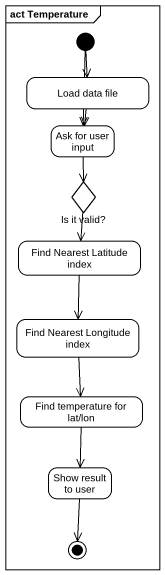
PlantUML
@startuml
mainframe act Temperature
hide empty description
state "Load data file" as Load_data_file
state "Ask for user input" as Ask_for_user_input
state "Is it valid?" as Is_it_valid <<choice>>
state "Find Nearest Latitude index" as Find_Nearest_Latitude_index
state "Find Nearest Longitude index" as Find_Nearest_Longitude_index
state "Find temperature for lat/lon" as Find_temperature_for_lat_lon
state "Show result to user" as Show_result_to_user
[*] --> Load_data_file
[*] --> Ask_for_user_input
Load_data_file --> Ask_for_user_input
Ask_for_user_input --> Is_it_valid
Is_it_valid --> Find_Nearest_Latitude_index
Find_Nearest_Latitude_index --> Find_Nearest_Longitude_index
Find_Nearest_Longitude_index --> Find_temperature_for_lat_lon
Find_temperature_for_lat_lon --> Show_result_to_user
Show_result_to_user --> [*]
@enduml
